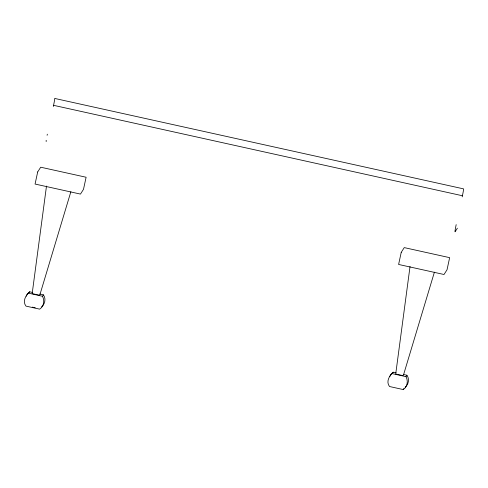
<?xml version="1.0" encoding="UTF-8"?>
<svg xmlns="http://www.w3.org/2000/svg" width="488" height="488" viewBox="0 0 488 488"><rect width="100%" height="100%" fill="white"/><g stroke="black" fill="none" stroke-linecap="round" stroke-linejoin="round"><path stroke-width="0.73" d="M46.494 186.062L32.171 293.599L39.491 295.222L39.973 294.459L70.87 191.735M410.036 266.472L395.713 374.009L403.033 375.626L403.521 374.863L434.411 272.145M47.104 135.292L47.33 134.194M53.326 106.451L53.564 105.323A9.168 0.384 -77.5 0 0 54.729 98.442L463.582 188.874A9.168 0.384 -77.5 0 1 462.423 195.749L462.179 196.877M26.169 296.234L27.224 294.136L29.67 291.793L32.556 292.434M389.711 376.644L390.766 374.546L393.212 372.204L396.103 372.844M28.755 293.227L42.48 296.259C44.78 300.462 43.963 306.525 39.693 309.148L25.974 306.116C22.186 301.188 25.864 295.264 29.67 291.793M42.48 296.259L43.389 294.831L39.778 294.032M457.384 228.177L455.078 231.788A10.638 0.445 -77.5 0 1 456.182 224.62M392.303 373.637L406.022 376.669C408.322 380.872 407.504 386.935 403.234 389.558L389.515 386.52C385.727 381.592 389.412 375.675 393.212 372.204M406.022 376.669L406.931 375.241L403.32 374.442M403.234 389.558L403.844 388.607M41.62 306.903C45.018 304.006 46.177 298.522 43.389 294.831M405.162 387.313C408.56 384.416 409.719 378.932 406.931 375.241M53.564 105.323L462.423 195.749M32.312 307.135L35.24 307.782M46.226 141.361A10.638 0.445 -77.5 0 1 46.207 140.312M37.686 171.941L35.069 184.049L80.471 194.09L83.491 189.356L86.108 177.248L40.705 167.207L37.686 171.941M401.227 252.345L398.611 264.453L444.019 274.5L447.032 269.766L449.649 257.658L404.247 247.611L401.227 252.345"/></g></svg>
